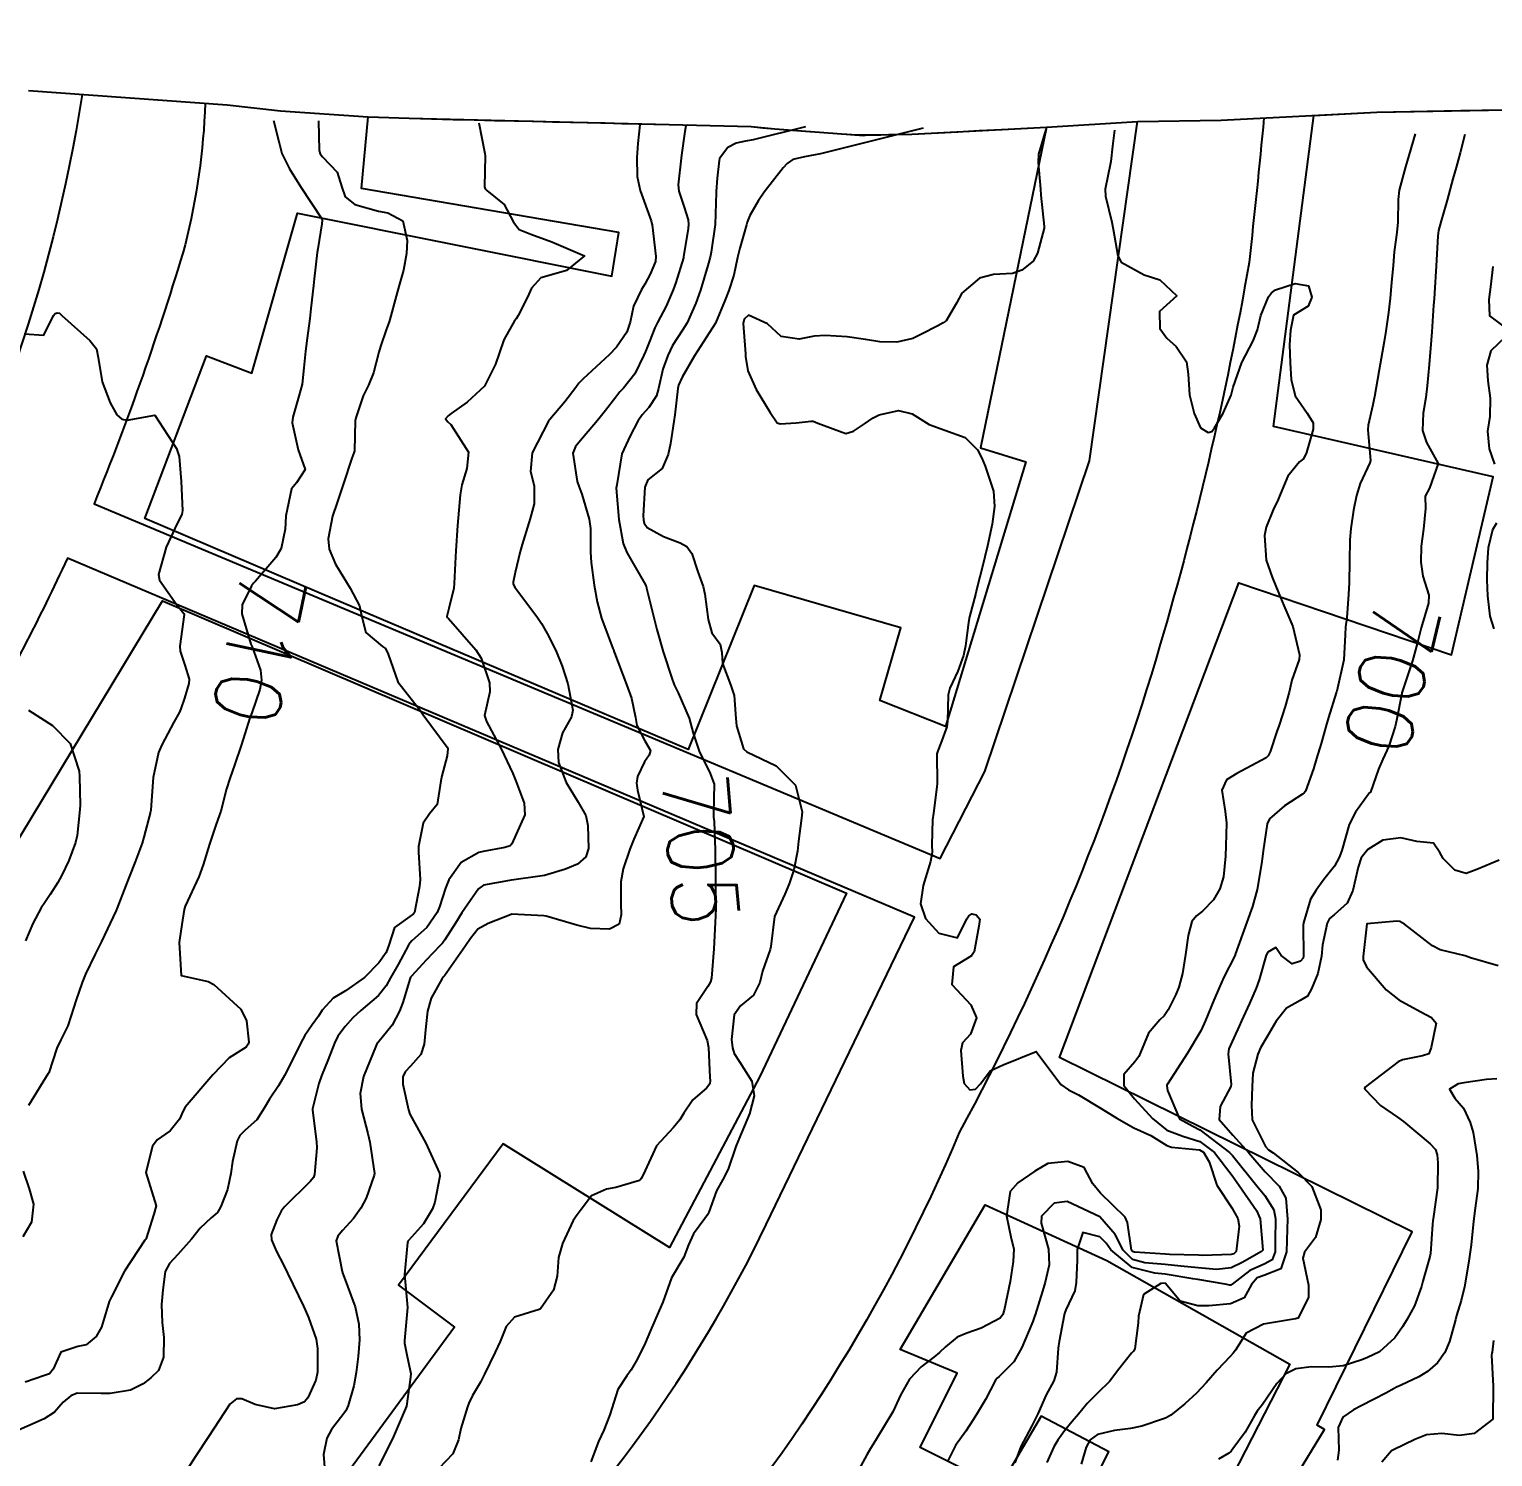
# Model space of a CAD drawing. Header units: metres. Extents: x 292545 to 299085, y 7450245 to 7463078.
# Drawn here: x 293152.5 to 293241.4, y 7462864.3 to 7462951 of the extents above; entities that cross this region are included whole.
import ezdxf
from ezdxf.enums import TextEntityAlignment as Align

# ---------------------------------------------------------------- set-up
doc = ezdxf.new("R2010")
doc.units = ezdxf.units.M
for name, color, linetype in [('Area', 45, 'Continuous'), ('Cotas', 45, 'Continuous'), ('Curvas de Nivel 1m', 11, 'Continuous'), ('Curvas de Nivel 5m', 15, 'Continuous'), ('Edificações', 30, 'Continuous'), ('Vias Primárias', 230, 'Continuous')]:
    doc.layers.add(name, color=color, linetype=linetype)
doc.styles.add('Style-STANDARD', font='STANDARD.shx')

msp = doc.modelspace()

# ---------------------------------------------------------------- linework, layer by layer
at = {"layer": 'Area'}
msp.add_polyline3d([(293152.461, 7462947.242, 710.687), (293164.535, 7462946.384, 710.48), (293167.769, 7462946.004, 714.66), (293173.099, 7462945.646, 708.519), (293175.592, 7462945.558, 711.088), (293196.361, 7462945.065, 707.53), (293197.792, 7462944.914, 707.68), (293203.212, 7462944.52, 704.214), (293203.31, 7462944.538, 708.352), (293206.121, 7462944.598, 708.856), (293214.305, 7462945.024, 702.965), (293219.828, 7462945.358, 701.826), (293224.913, 7462945.448, 701.826), (293234.38, 7462945.928, 705.846), (293244.557, 7462946.119, 706.257)], dxfattribs=at)
at = {"layer": 'Curvas de Nivel 1m', "flags": 128}
for points, elevation in [([(293170.083, 7462945.4), (293170.112, 7462943.606), (293170.166, 7462943.401), (293170.311, 7462943.229), (293171.213, 7462942.297), (293171.485, 7462941.382), (293171.694, 7462940.786), (293172.282, 7462940.318), (293173.711, 7462939.923), (293174.278, 7462939.809), (293175.193, 7462939.341), (293175.458, 7462938.135), (293175.412, 7462937.338), (293175.237, 7462936.336), (293174.953, 7462935.343), (293174.798, 7462934.763), (293174.403, 7462933.348), (293174.358, 7462933.191), (293174.193, 7462932.703), (293173.832, 7462931.7), (293173.741, 7462931.354), (293173.411, 7462930.106), (293173.106, 7462929.36), (293172.797, 7462928.71), (293172.338, 7462927.368), (293172.307, 7462927.182), (293172.257, 7462925.368), (293172.228, 7462925.242), (293172.098, 7462924.92), (293171.6, 7462923.377), (293171.217, 7462922.232), (293170.927, 7462921.387), (293170.669, 7462920.021), (293170.73, 7462919.39), (293171.112, 7462918.472), (293171.784, 7462917.382), (293172.007, 7462917.017), (293172.56, 7462915.94), (293172.693, 7462915.369), (293172.942, 7462914.334), (293173.964, 7462913.483), (293174.141, 7462913.348), (293174.298, 7462913.006), (293174.903, 7462911.34), (293175.92, 7462910.024), (293176.221, 7462909.63), (293176.423, 7462909.325), (293177.893, 7462907.361), (293177.915, 7462907.332), (293177.929, 7462907.309), (293177.937, 7462907.264), (293177.886, 7462906.846), (293177.569, 7462905.612), (293177.506, 7462905.314), (293177.276, 7462903.888), (293176.825, 7462903.32), (293176.424, 7462902.737), (293176.15, 7462901.327), (293176.157, 7462900.988), (293176.248, 7462899.325), (293176.212, 7462898.903), (293175.898, 7462897.329), (293175.854, 7462897.247), (293175.771, 7462897.189), (293174.69, 7462896.41), (293174.351, 7462895.344), (293174.191, 7462894.893), (293173.732, 7462894.266), (293172.872, 7462893.363), (293171.715, 7462892.553), (293170.971, 7462892.126), (293170.292, 7462891.394), (293170.066, 7462891.027), (293169.689, 7462890.499), (293169.234, 7462889.852), (293169.008, 7462889.41), (293168.403, 7462888.162), (293168.017, 7462887.425), (293167.646, 7462886.783), (293167.094, 7462885.979), (293166.774, 7462885.439), (293166.33, 7462884.736), (293165.613, 7462884.103), (293165.286, 7462883.775), (293165.141, 7462883.455), (293164.857, 7462882.191), (293164.753, 7462881.458), (293164.544, 7462880.489), (293164.15, 7462879.464), (293163.931, 7462879.093), (293163.553, 7462878.778), (293162.883, 7462878.14), (293162.357, 7462877.488), (293161.523, 7462876.538), (293161.021, 7462876.002), (293160.766, 7462875.507), (293160.613, 7462874.398), (293160.528, 7462873.51), (293160.57, 7462872.416), (293160.678, 7462871.508), (293160.654, 7462870.305), (293160.344, 7462869.511), (293159.895, 7462869.056), (293159.431, 7462868.695), (293158.656, 7462868.3), (293157.421, 7462868.096), (293156.866, 7462868.11), (293155.421, 7462868.124), (293155.021, 7462867.972), (293154.564, 7462867.578), (293154.025, 7462866.965), (293153.403, 7462866.568), (293151.49, 7462865.715)], 709), ([(293179.813, 7462945.29), (293180.182, 7462943.414), (293180.196, 7462943.281), (293180.169, 7462941.407), (293180.196, 7462941.281), (293180.292, 7462941.176), (293181.354, 7462940.334), (293181.92, 7462939.255), (293182.266, 7462938.803), (293182.98, 7462938.525), (293184.255, 7462938.053), (293186.243, 7462937.21), (293185.135, 7462936.32), (293184.231, 7462936.043), (293183.589, 7462935.877), (293183.021, 7462935.242), (293182.766, 7462934.693), (293182.198, 7462933.573), (293182.075, 7462933.381), (293181.992, 7462933.262), (293181.344, 7462932.11), (293181.059, 7462931.271), (293180.822, 7462930.618), (293180.153, 7462929.28), (293179.115, 7462928.313), (293178.128, 7462927.634), (293177.942, 7462927.486), (293177.797, 7462927.305), (293177.935, 7462927.117), (293178.12, 7462926.962), (293179.178, 7462925.289), (293179.096, 7462924.287), (293178.789, 7462923.293), (293178.682, 7462922.685), (293178.554, 7462921.295), (293178.524, 7462920.819), (293178.425, 7462919.296), (293178.402, 7462918.923), (293178.319, 7462917.297), (293178.291, 7462917.014), (293177.99, 7462915.789), (293177.874, 7462915.302), (293177.921, 7462915.24), (293177.982, 7462915.187), (293179.64, 7462913.283), (293179.955, 7462912.759), (293180.461, 7462911.275), (293180.478, 7462910.724), (293180.164, 7462909.277), (293180.274, 7462908.912), (293181.169, 7462907.267), (293181.871, 7462905.767), (293182.074, 7462905.257), (293182.56, 7462903.96), (293182.607, 7462903.249), (293181.825, 7462901.488), (293181.714, 7462901.371), (293181.398, 7462901.264), (293180.08, 7462901.017), (293179.818, 7462900.959), (293178.74, 7462900.365), (293177.989, 7462899.307), (293177.788, 7462898.803), (293177.417, 7462897.673), (293177.275, 7462897.315), (293176.663, 7462896.417), (293175.747, 7462895.591), (293175.613, 7462895.464), (293175.54, 7462895.332), (293174.912, 7462894.157), (293174.454, 7462893.343), (293174.194, 7462892.87), (293173.712, 7462892.274), (293172.647, 7462891.366), (293172.157, 7462890.913), (293171.688, 7462890.401), (293171.253, 7462889.811), (293171.038, 7462889.386), (293170.67, 7462888.383), (293170.254, 7462887.394), (293170.102, 7462886.942), (293169.712, 7462885.399), (293169.709, 7462885.322), (293169.96, 7462883.396), (293169.971, 7462883.024), (293169.832, 7462881.398), (293169.765, 7462881.215), (293169.579, 7462880.993), (293167.992, 7462879.424), (293167.809, 7462879.176), (293167.551, 7462878.644), (293167.205, 7462877.766), (293167.222, 7462877.433), (293167.526, 7462876.738), (293167.973, 7462875.879), (293168.198, 7462875.42), (293168.864, 7462874.038), (293169.158, 7462873.405), (293169.258, 7462873.18), (293169.476, 7462872.716), (293169.931, 7462871.395), (293170.008, 7462870.844), (293170.011, 7462869.394), (293169.917, 7462868.914), (293169.42, 7462867.848), (293169.214, 7462867.605), (293168.798, 7462867.409), (293167.41, 7462867.165), (293166.231, 7462867.442), (293165.418, 7462867.784), (293165.092, 7462867.781), (293164.689, 7462867.461), (293163.393, 7462865.48), (293162.599, 7462864.269), (293162.093, 7462863.493)], 708), ([(293189.603, 7462945.17), (293189.471, 7462944.023), (293189.411, 7462943.169), (293189.437, 7462942.033), (293189.622, 7462941.167), (293190.275, 7462939.34), (293190.331, 7462939.159), (293190.343, 7462939.088), (293190.574, 7462937.157), (293190.539, 7462936.858), (293190.232, 7462936.092), (293189.908, 7462935.481), (293189.705, 7462935.165), (293189.219, 7462934.159), (293189.001, 7462933.172), (293188.801, 7462932.56), (293188.178, 7462931.66), (293187.727, 7462931.187), (293186.158, 7462929.74), (293185.895, 7462929.473), (293185.703, 7462929.214), (293185.031, 7462928.329), (293184.124, 7462927.27), (293184.103, 7462927.251), (293184.093, 7462927.23), (293184.046, 7462927.155), (293183.046, 7462925.246), (293182.961, 7462924.116), (293183.176, 7462923.244), (293183.177, 7462922.133), (293182.934, 7462921.247), (293182.449, 7462919.666), (293182.335, 7462919.255), (293182.02, 7462917.968), (293181.896, 7462917.379), (293181.907, 7462917.261), (293182.01, 7462917.089), (293183.373, 7462915.239), (293183.618, 7462914.874), (293183.973, 7462914.267), (293184.502, 7462913.225), (293184.887, 7462912.282), (293185.22, 7462911.217), (293185.525, 7462909.606), (293185.452, 7462909.215), (293184.894, 7462908.229), (293184.623, 7462907.223), (293184.664, 7462906.439), (293185.12, 7462905.217), (293185.851, 7462904.013), (293186.307, 7462903.205), (293186.431, 7462902.607), (293186.471, 7462901.203), (293186.313, 7462900.708), (293185.809, 7462900.266), (293185.079, 7462899.946), (293183.798, 7462899.578), (293183.517, 7462899.523), (293181.793, 7462899.282), (293181.776, 7462899.277), (293181.675, 7462899.261), (293180.095, 7462898.972), (293179.788, 7462898.752), (293178.774, 7462897.295), (293178.388, 7462896.676), (293177.748, 7462895.658), (293177.598, 7462895.459), (293177.467, 7462895.313), (293176.623, 7462894.432), (293175.724, 7462893.458), (293175.669, 7462893.385), (293175.648, 7462893.331), (293175.191, 7462891.852), (293174.988, 7462891.337), (293174.549, 7462890.483), (293173.674, 7462889.411), (293173.643, 7462889.38), (293173.62, 7462889.351), (293173.571, 7462889.25), (293172.805, 7462887.363), (293172.601, 7462886.324), (293172.681, 7462885.37), (293173.073, 7462883.903), (293173.201, 7462883.364), (293173.469, 7462881.477), (293173.461, 7462881.361), (293172.961, 7462879.974), (293172.652, 7462879.369), (293172.193, 7462878.734), (293171.542, 7462878.003), (293171.249, 7462877.671), (293171.151, 7462877.384), (293171.514, 7462875.513), (293171.549, 7462875.38), (293171.566, 7462875.326), (293172.294, 7462873.372), (293172.529, 7462872.313), (293172.573, 7462871.369), (293172.476, 7462870.347), (293172.359, 7462869.371), (293172.23, 7462868.573), (293171.883, 7462867.375), (293171.727, 7462867.06), (293171.405, 7462866.627), (293170.874, 7462865.91), (293170.59, 7462865.388), (293170.379, 7462864.391), (293170.456, 7462863.394)], 707), ([(293192.483, 7462945.14), (293192.425, 7462945.122), (293192.386, 7462945.096), (293192.337, 7462944.759), (293192.135, 7462943.323), (293192.111, 7462943.142), (293191.928, 7462941.513), (293191.96, 7462941.143), (293192.283, 7462940.169), (293192.541, 7462939.401), (293192.561, 7462939.136), (293192.529, 7462938.876), (293192.256, 7462937.14), (293192.242, 7462937.079), (293191.784, 7462935.588), (293191.629, 7462935.146), (293191.206, 7462934.152), (293190.669, 7462933.155), (293190.507, 7462932.839), (293190.181, 7462932.002), (293189.943, 7462931.395), (293189.845, 7462931.163), (293189.296, 7462930.034), (293188.605, 7462929.175), (293188.387, 7462928.94), (293188.145, 7462928.623), (293187.519, 7462927.803), (293187.019, 7462927.197), (293186.112, 7462926.124), (293185.692, 7462925.629), (293185.522, 7462925.216), (293185.799, 7462923.5), (293185.896, 7462923.212), (293186.076, 7462922.723), (293186.525, 7462921.205), (293186.603, 7462920.649), (293186.602, 7462919.204), (293186.642, 7462918.586), (293186.826, 7462917.202), (293187.002, 7462916.191), (293187.268, 7462915.197), (293187.965, 7462913.355), (293188.008, 7462913.234), (293188.025, 7462913.189), (293188.057, 7462913.093), (293188.779, 7462911.177), (293189.087, 7462910.335), (293189.331, 7462909.169), (293189.413, 7462908.672), (293189.899, 7462907.756), (293190.254, 7462907.156), (293190.16, 7462906.886), (293189.883, 7462906.476), (293189.445, 7462905.591), (293189.386, 7462905.167), (293189.453, 7462904.76), (293189.843, 7462903.16), (293189.225, 7462901.765), (293188.997, 7462901.172), (293188.589, 7462899.966), (293188.438, 7462899.18), (293188.441, 7462897.842), (293188.465, 7462897.18), (293188.341, 7462896.604), (293187.76, 7462896.309), (293186.609, 7462896.353), (293185.763, 7462896.556), (293183.91, 7462897.099), (293183.771, 7462897.126), (293181.817, 7462897.215), (293181.772, 7462897.206), (293180.375, 7462896.662), (293179.758, 7462896.311), (293179.3, 7462895.737), (293179.009, 7462895.291), (293177.725, 7462893.471), (293177.651, 7462893.383), (293177.595, 7462893.311), (293176.912, 7462892.117), (293176.689, 7462891.32), (293176.604, 7462890.406), (293176.486, 7462889.322), (293176.293, 7462888.698), (293175.659, 7462887.987), (293175.343, 7462887.646), (293175.207, 7462887.334), (293175.206, 7462886.894), (293175.534, 7462885.331), (293175.629, 7462885.065), (293176.597, 7462883.32), (293177.418, 7462881.478), (293177.438, 7462881.311), (293177.147, 7462879.727), (293177.005, 7462879.316), (293176.461, 7462878.409), (293175.534, 7462877.392), (293175.508, 7462877.356), (293175.497, 7462877.331), (293175.485, 7462877.283), (293175.306, 7462875.333), (293175.483, 7462873.33), (293175.29, 7462871.333), (293175.29, 7462871.162), (293175.453, 7462870.361), (293175.677, 7462869.328), (293175.67, 7462869.097), (293175.413, 7462867.33), (293174.573, 7462865.342), (293173.731, 7462863.709)], 706), ([(293206.813, 7462944.97), (293200.564, 7462943.392), (293199.594, 7462943.229), (293198.897, 7462943.054), (293198.549, 7462942.819), (293198.308, 7462942.557), (293197.15, 7462941.077), (293196.797, 7462940.573), (293196.271, 7462939.65), (293196.114, 7462939.242), (293196.071, 7462939.092), (293195.676, 7462937.672), (293195.54, 7462937.097), (293195.304, 7462936.028), (293195.012, 7462935.102), (293194.78, 7462934.539), (293194.193, 7462933.11), (293192.91, 7462931.129), (293192.16, 7462929.844), (293191.944, 7462929.354), (293191.9, 7462929.143), (293191.718, 7462927.555), (293191.654, 7462927.145), (293191.453, 7462925.803), (293191.327, 7462925.148), (293190.955, 7462924.291), (293190.087, 7462923.607), (293189.905, 7462923.163), (293189.802, 7462921.419), (293189.816, 7462921.164), (293189.863, 7462920.974), (293190.048, 7462920.714), (293191.029, 7462920.164), (293192.039, 7462919.765), (293192.448, 7462919.545), (293192.753, 7462919.129), (293193.124, 7462918.016), (293193.439, 7462917.118), (293193.546, 7462916.665), (293193.748, 7462915.122), (293193.975, 7462914.316), (293194.484, 7462913.628), (293194.573, 7462913.111), (293194.625, 7462912.438), (293195.129, 7462911.102), (293195.324, 7462910.496), (293195.423, 7462909.097), (293195.463, 7462908.652), (293195.895, 7462907.271), (293196.088, 7462907.088), (293197.88, 7462906.231), (293199.053, 7462905.058), (293199.462, 7462903.439), (293199.417, 7462903.054), (293199.228, 7462901.65), (293199.174, 7462901.056), (293198.946, 7462899.914), (293198.659, 7462899.061), (293198.407, 7462898.444), (293197.773, 7462897.07), (293197.563, 7462895.255), (293197.513, 7462895.072), (293197.043, 7462893.764), (293196.88, 7462893.078), (293196.507, 7462892.29), (293195.708, 7462891.645), (293195.321, 7462891.096), (293195.163, 7462889.615), (293195.223, 7462889.097), (293195.322, 7462888.748), (293195.664, 7462888.227), (293196.393, 7462887.083), (293196.542, 7462886.178), (293196.258, 7462885.084), (293195.608, 7462883.561), (293195.423, 7462883.102), (293194.967, 7462881.728), (293194.642, 7462881.109), (293194.262, 7462880.423), (293193.793, 7462879.118), (293193.716, 7462878.954), (293193.549, 7462878.725), (293192.866, 7462877.801), (293192.552, 7462877.13), (293192.27, 7462876.388), (293191.513, 7462875.14), (293190.994, 7462873.643), (293190.771, 7462873.151), (293190.24, 7462871.928), (293189.922, 7462871.163), (293189.453, 7462870.215), (293189.072, 7462869.548), (293188.801, 7462869.176), (293188.268, 7462868.344), (293187.888, 7462867.185), (293187.78, 7462866.816), (293187.4, 7462865.886), (293187.083, 7462865.195), (293186.612, 7462863.964)], 704), ([(293214.253, 7462944.88), (293213.826, 7462943.376), (293213.804, 7462942.885), (293213.932, 7462941.248), (293213.955, 7462940.883), (293214.155, 7462938.99), (293214.153, 7462938.881), (293213.766, 7462937.367), (293213.503, 7462936.887), (293212.805, 7462936.326), (293212.235, 7462936.138), (293211.078, 7462936.068), (293210.232, 7462935.846), (293209.164, 7462934.936), (293208.827, 7462934.327), (293208.198, 7462933.264), (293208.019, 7462933.128), (293207.693, 7462932.955), (293206.71, 7462932.442), (293206.185, 7462932.183), (293205.206, 7462931.957), (293204.183, 7462931.99), (293203.3, 7462932.119), (293202.186, 7462932.285), (293200.855, 7462932.365), (293200.186, 7462932.335), (293199.277, 7462932.147), (293198.185, 7462932.307), (293197.344, 7462933.078), (293196.201, 7462933.6), (293195.935, 7462933.354), (293195.881, 7462933.093), (293196.008, 7462931.259), (293196.018, 7462931.092), (293196.164, 7462930.226), (293196.67, 7462929.085), (293197.524, 7462927.685), (293197.932, 7462927.072), (293198.122, 7462927.002), (293199.096, 7462927.055), (293199.997, 7462927.17), (293200.125, 7462927.163), (293200.414, 7462927.037), (293202.117, 7462926.424), (293202.575, 7462926.558), (293203.246, 7462927.009), (293203.771, 7462927.361), (293204.131, 7462927.539), (293205.307, 7462927.811), (293206.133, 7462927.619), (293207.175, 7462926.959), (293208.12, 7462926.61), (293209.364, 7462926.18), (293210.108, 7462925.427), (293210.365, 7462924.917), (293210.587, 7462924.423), (293211.074, 7462922.91), (293211.138, 7462921.988), (293210.999, 7462920.916), (293210.713, 7462919.594), (293210.549, 7462918.922), (293210.446, 7462918.504), (293210.06, 7462916.929), (293210.001, 7462916.707), (293209.631, 7462915.289), (293209.569, 7462914.934), (293209.39, 7462913.514), (293209.264, 7462912.937), (293208.91, 7462911.979), (293208.434, 7462910.945), (293208.337, 7462910.538), (293208.298, 7462908.946), (293208.249, 7462908.605), (293207.893, 7462907.602), (293207.694, 7462907.144), (293207.65, 7462906.952), (293207.651, 7462905.166), (293207.645, 7462904.952), (293207.437, 7462903.364), (293207.385, 7462902.955), (293207.344, 7462901.431), (293207.359, 7462900.955), (293207.264, 7462900.415), (293206.811, 7462898.965), (293206.654, 7462897.84), (293206.943, 7462896.962), (293207.76, 7462896.06), (293208.904, 7462895.791), (293209.471, 7462896.933), (293209.584, 7462897.123), (293209.776, 7462897.236), (293210.034, 7462897.184), (293210.244, 7462896.923), (293210.191, 7462896.499), (293209.913, 7462894.927), (293209.74, 7462894.684), (293208.662, 7462894.012), (293208.542, 7462892.942), (293209.705, 7462891.706), (293210.043, 7462890.925), (293209.683, 7462889.926), (293209.204, 7462889.409), (293209.097, 7462888.936), (293209.211, 7462887.381), (293209.304, 7462886.933), (293209.647, 7462886.556), (293209.983, 7462886.591), (293210.29, 7462886.924), (293210.883, 7462887.695), (293211.665, 7462888.075), (293213.673, 7462888.88), (293215.178, 7462886.865), (293215.648, 7462886.555), (293216.241, 7462886.254), (293217.632, 7462885.424), (293218.579, 7462884.82), (293219.617, 7462884.247), (293220.641, 7462883.771), (293221.607, 7462883.165), (293221.889, 7462883.069), (293223.604, 7462882.898), (293223.839, 7462882.758), (293224.177, 7462882.171), (293224.66, 7462880.749), (293225.559, 7462879.379), (293225.925, 7462878.736), (293226.011, 7462878.273), (293225.822, 7462876.737), (293225.676, 7462876.593), (293225.53, 7462876.54), (293223.791, 7462876.496), (293223.529, 7462876.504), (293221.767, 7462876.548), (293221.529, 7462876.559), (293219.642, 7462876.698), (293219.532, 7462876.725), (293219.468, 7462876.811), (293219.225, 7462878.49), (293219.079, 7462878.817), (293217.574, 7462880.277), (293217.116, 7462880.845), (293216.589, 7462881.841), (293215.596, 7462882.193), (293214.385, 7462882.082), (293213.59, 7462881.613), (293212.553, 7462880.895), (293212.097, 7462880.38), (293211.875, 7462878.905), (293212.163, 7462877.525), (293212.323, 7462876.898), (293212.287, 7462876.132), (293212.09, 7462874.901), (293211.737, 7462873.157), (293211.646, 7462872.908), (293211.481, 7462872.687), (293210.33, 7462872.066), (293209.471, 7462871.76), (293208.875, 7462871.53), (293208.165, 7462870.943), (293207.807, 7462870.598), (293207.453, 7462870.313), (293206.688, 7462869.717), (293205.988, 7462868.972), (293205.423, 7462867.998), (293205.112, 7462867.287), (293204.963, 7462866.984), (293204.378, 7462866.016), (293203.751, 7462864.996), (293203.617, 7462864.77), (293203.384, 7462864.376), (293202.896, 7462863.481)], 703), ([(293218.443, 7462944.83), (293218.323, 7462943.86), (293218.21, 7462942.935), (293218.191, 7462942.831), (293217.873, 7462941.258), (293217.891, 7462940.834), (293218.269, 7462939.255), (293218.353, 7462938.829), (293218.63, 7462937.208), (293218.832, 7462936.824), (293220.235, 7462936.049), (293221.185, 7462935.748), (293222.223, 7462934.78), (293221.178, 7462933.826), (293221.179, 7462932.795), (293221.604, 7462932.206), (293222.182, 7462931.706), (293222.805, 7462930.774), (293222.91, 7462930.024), (293222.995, 7462928.771), (293223.271, 7462927.629), (293223.668, 7462926.765), (293224.12, 7462926.474), (293224.344, 7462926.534), (293224.505, 7462926.756), (293225.027, 7462927.641), (293225.519, 7462928.739), (293225.65, 7462929.238), (293226.173, 7462930.73), (293226.866, 7462932.044), (293227.116, 7462932.721), (293227.334, 7462933.586), (293227.796, 7462934.714), (293227.972, 7462934.957), (293228.219, 7462935.146), (293229.407, 7462935.516), (293230.223, 7462935.375), (293230.415, 7462934.687), (293230.208, 7462934.157), (293229.304, 7462933.597), (293229.136, 7462932.701), (293229.076, 7462931.81), (293229.107, 7462930.701), (293229.165, 7462929.692), (293229.406, 7462928.697), (293230.133, 7462927.649), (293230.501, 7462927.059), (293230.512, 7462926.684), (293230.109, 7462925.253), (293229.914, 7462924.883), (293229.676, 7462924.694), (293228.973, 7462923.817), (293228.493, 7462922.706), (293228.369, 7462922.408), (293228.064, 7462921.779), (293227.643, 7462920.716), (293227.551, 7462920.221), (293227.639, 7462918.716), (293228.017, 7462917.681), (293228.416, 7462916.706), (293228.732, 7462915.966), (293229.266, 7462914.697), (293229.676, 7462912.974), (293229.655, 7462912.693), (293229.212, 7462911.425), (293229.038, 7462910.699), (293228.801, 7462909.825), (293228.43, 7462908.705), (293228.298, 7462908.315), (293227.888, 7462907.078), (293227.767, 7462906.829), (293227.648, 7462906.714), (293225.873, 7462905.765), (293225.24, 7462905.376), (293224.951, 7462904.749), (293225.149, 7462903.448), (293225.244, 7462902.746), (293225.204, 7462901.365), (293225.175, 7462900.746), (293225.051, 7462899.497), (293224.842, 7462898.75), (293224.454, 7462898.082), (293223.773, 7462897.403), (293223.418, 7462897.115), (293223.134, 7462896.769), (293222.904, 7462895.923), (293222.747, 7462894.775), (293222.565, 7462893.611), (293222.338, 7462892.781), (293222.158, 7462892.341), (293221.702, 7462891.418), (293221.449, 7462891.04), (293221.188, 7462890.795), (293220.492, 7462889.994), (293220.011, 7462888.807), (293219.911, 7462888.567), (293219.667, 7462888.249), (293219.001, 7462887.475), (293219.006, 7462886.816), (293219.641, 7462886.012), (293220.75, 7462884.799), (293221.616, 7462884.103), (293222.577, 7462883.74), (293223.609, 7462883.418), (293224.516, 7462882.751), (293225.582, 7462881.339), (293226.001, 7462880.736), (293227.066, 7462879.217), (293227.281, 7462878.723), (293227.444, 7462876.811), (293227.36, 7462876.722), (293226.189, 7462876.068), (293225.518, 7462875.744), (293224.633, 7462875.632), (293223.518, 7462875.737), (293222.455, 7462875.84), (293221.52, 7462875.946), (293220.273, 7462876.051), (293219.524, 7462876.24), (293218.953, 7462876.819), (293218.477, 7462877.761), (293217.553, 7462878.84), (293215.566, 7462879.758), (293214.762, 7462879.671), (293213.99, 7462878.876), (293213.971, 7462878.453), (293214.43, 7462876.871), (293214.459, 7462875.93), (293214.215, 7462874.873), (293214.052, 7462874.32), (293213.615, 7462872.879), (293213.582, 7462872.779), (293213.479, 7462872.484), (293212.806, 7462870.89), (293212.312, 7462870.035), (293211.436, 7462869.136), (293211.309, 7462869.037), (293211.199, 7462868.912), (293210.6, 7462867.739), (293210.102, 7462866.923), (293209.838, 7462866.497), (293209.402, 7462865.824), (293208.768, 7462864.939), (293208.314, 7462864.011)], 702), ([(293236.693, 7462944.61), (293236.32, 7462943.295), (293236.114, 7462942.622), (293235.723, 7462941.201), (293235.668, 7462940.626), (293235.641, 7462939.258), (293235.582, 7462938.627), (293235.424, 7462937.455), (293235.357, 7462936.629), (293235.272, 7462935.585), (293235.176, 7462934.63), (293235.077, 7462933.758), (293234.923, 7462932.633), (293234.821, 7462931.999), (293234.582, 7462930.636), (293234.52, 7462930.284), (293234.237, 7462928.639), (293234.22, 7462928.561), (293234.138, 7462928.152), (293233.84, 7462926.929), (293233.819, 7462926.643), (293233.978, 7462924.768), (293233.955, 7462924.641), (293233.358, 7462923.374), (293233.138, 7462922.649), (293232.953, 7462921.762), (293232.784, 7462920.653), (293232.737, 7462919.958), (293232.709, 7462918.66), (293232.685, 7462917.335), (293232.651, 7462916.66), (293232.551, 7462915.224), (293232.478, 7462914.663), (293232.443, 7462914.195), (293232.362, 7462912.664), (293231.934, 7462910.758), (293231.911, 7462910.692), (293231.906, 7462910.67), (293231.436, 7462909.157), (293231.297, 7462908.676), (293230.981, 7462907.594), (293230.714, 7462906.682), (293230.52, 7462906.04), (293230.029, 7462904.688), (293229.964, 7462904.586), (293229.861, 7462904.504), (293228.755, 7462903.8), (293227.846, 7462903.016), (293227.711, 7462902.712), (293227.458, 7462901.076), (293227.418, 7462900.716), (293227.361, 7462900.27), (293227.111, 7462898.72), (293226.826, 7462897.675), (293226.484, 7462896.729), (293225.775, 7462894.772), (293225.761, 7462894.74), (293225.742, 7462894.694), (293225.078, 7462893.398), (293224.798, 7462892.749), (293224.476, 7462891.988), (293223.955, 7462890.757), (293223.88, 7462890.569), (293223.687, 7462890.137), (293222.872, 7462888.772), (293221.654, 7462886.888), (293221.616, 7462886.828), (293221.61, 7462886.79), (293221.649, 7462886.503), (293222.381, 7462884.779), (293223.193, 7462884.341), (293223.617, 7462884.128), (293225.416, 7462882.742), (293225.6, 7462882.554), (293227.079, 7462880.725), (293227.567, 7462880.125), (293228.115, 7462879.268), (293228.216, 7462878.71), (293228.2, 7462877.371), (293228.19, 7462876.71), (293228.018, 7462876.22), (293227.522, 7462875.966), (293226.665, 7462875.579), (293225.581, 7462874.739), (293225.54, 7462874.702), (293225.502, 7462874.684), (293225.447, 7462874.685), (293225.157, 7462874.743), (293223.507, 7462875.021), (293223.202, 7462875.07), (293221.512, 7462875.363), (293220.892, 7462875.416), (293219.517, 7462875.756), (293218.21, 7462876.83), (293217.929, 7462877.226), (293217.541, 7462877.618), (293216.513, 7462877.881), (293216.174, 7462876.854), (293216.173, 7462876.204), (293216.098, 7462874.854), (293216.022, 7462874.331), (293215.486, 7462873.192), (293215.39, 7462872.955), (293215.368, 7462872.861), (293215.064, 7462871.267), (293215.015, 7462870.864), (293214.915, 7462869.391), (293214.749, 7462868.867), (293214.275, 7462868.021), (293213.784, 7462866.876), (293213.665, 7462866.623), (293213.406, 7462866.138), (293212.739, 7462864.89), (293212.37, 7462863.903)], 701), ([(293241.425, 7462936.552), (293241.29, 7462935.491), (293241.174, 7462934.556), (293241.215, 7462933.567), (293242.196, 7462932.823)], 699), ([(293152.186, 7462932.464), (293153.396, 7462932.387), (293153.967, 7462933.592), (293154.082, 7462933.713), (293154.204, 7462933.737), (293154.332, 7462933.716), (293154.476, 7462933.586), (293156.18, 7462932.064), (293156.585, 7462931.556), (293156.697, 7462931.026), (293156.935, 7462929.552), (293157.417, 7462928.271), (293157.823, 7462927.543), (293158.129, 7462927.278), (293158.447, 7462927.218), (293160.133, 7462927.52), (293161.453, 7462925.5), (293161.615, 7462925.014), (293161.726, 7462923.495), (293161.804, 7462921.747), (293161.761, 7462921.494), (293161.496, 7462920.946), (293160.825, 7462919.508), (293160.346, 7462917.844), (293160.416, 7462917.514), (293161.472, 7462916.016), (293161.897, 7462915.491), (293161.92, 7462915.429), (293161.655, 7462913.495), (293161.668, 7462913.202), (293161.951, 7462912.337), (293162.217, 7462911.487), (293162.206, 7462911.221), (293161.926, 7462910.342), (293161.709, 7462909.7), (293161.62, 7462909.494), (293161.279, 7462908.872), (293160.554, 7462907.51), (293160.362, 7462907.037), (293160.032, 7462905.517), (293159.886, 7462903.562), (293159.881, 7462903.52), (293159.875, 7462903.487), (293159.841, 7462903.362), (293159.463, 7462901.887), (293159.353, 7462901.525), (293158.937, 7462900.398), (293158.592, 7462899.532), (293158.367, 7462898.954), (293157.814, 7462897.54), (293157.802, 7462897.51), (293157.772, 7462897.438), (293156.896, 7462895.553), (293156.515, 7462894.784), (293155.928, 7462893.567), (293155.718, 7462893.063), (293155.326, 7462891.955), (293155.211, 7462891.575), (293154.841, 7462890.429), (293154.422, 7462889.583), (293154.178, 7462889.082), (293153.684, 7462887.59), (293153.676, 7462887.566), (293153.652, 7462887.533), (293152.447, 7462885.608)], 711), ([(293242.19, 7462932.284), (293241.294, 7462931.446), (293241.061, 7462930.561), (293241.112, 7462929.607), (293241.265, 7462928.559), (293241.236, 7462927.455), (293241.091, 7462926.56), (293241.187, 7462925.484), (293241.528, 7462924.556)], 699), ([(293241.633, 7462920.978), (293241.391, 7462920.557), (293241.135, 7462919.461), (293241.068, 7462918.56), (293241.053, 7462917.519), (293241.097, 7462916.559), (293241.229, 7462915.32), (293241.48, 7462914.555)], 699), ([(293152.46, 7462909.605), (293153.904, 7462908.674), (293154.994, 7462907.579), (293155.54, 7462905.91), (293155.559, 7462905.573), (293155.589, 7462903.831), (293155.574, 7462903.573), (293155.41, 7462901.991), (293155.318, 7462901.575), (293154.904, 7462900.481), (293154.472, 7462899.583), (293154.235, 7462899.139), (293153.781, 7462898.416), (293153.444, 7462897.925), (293153.233, 7462897.595), (293152.713, 7462896.651), (293152.273, 7462895.605)], 712), ([(293241.813, 7462900.508), (293240.438, 7462899.932), (293239.804, 7462899.687), (293239.115, 7462899.889), (293238.404, 7462900.591), (293238.196, 7462900.973), (293237.822, 7462901.532), (293236.807, 7462901.627), (293235.825, 7462901.846), (293234.74, 7462901.715), (293233.818, 7462901.143), (293233.428, 7462900.646), (293233.229, 7462900.07), (293232.915, 7462898.653), (293232.561, 7462897.878), (293231.771, 7462897.184), (293231.49, 7462896.95), (293231.359, 7462896.674), (293231.076, 7462895.351), (293231.001, 7462894.677), (293230.791, 7462893.621), (293230.412, 7462892.683), (293230.164, 7462892.238), (293229.712, 7462891.978), (293228.889, 7462891.519), (293228.265, 7462890.711), (293227.683, 7462889.758), (293227.3, 7462889.101), (293227.133, 7462888.725), (293226.837, 7462887.552), (293226.798, 7462886.729), (293226.748, 7462885.617), (293226.8, 7462884.728), (293227.607, 7462883.116), (293227.795, 7462882.908), (293228.064, 7462882.713), (293229.586, 7462881.534), (293230.433, 7462880.681), (293230.977, 7462879.258), (293230.974, 7462878.676), (293230.648, 7462877.572), (293229.979, 7462876.686), (293229.881, 7462876.333), (293230.225, 7462874.683), (293230.221, 7462873.957), (293229.594, 7462872.689), (293229.516, 7462872.656), (293229.483, 7462872.652), (293229.438, 7462872.646), (293227.479, 7462872.323), (293226.428, 7462871.776), (293225.778, 7462870.737), (293225.65, 7462870.548), (293225.457, 7462870.35), (293224.667, 7462869.529), (293224.009, 7462868.761), (293223.426, 7462868.121), (293222.716, 7462867.481), (293221.851, 7462866.786), (293221.573, 7462866.626), (293221.411, 7462866.564), (293220.086, 7462866.124), (293219.405, 7462865.977), (293218.443, 7462865.864), (293217.401, 7462865.61), (293216.949, 7462865.293), (293216.719, 7462864.847), (293216.41, 7462863.817)], 699), ([(293241.738, 7462894.075), (293240.068, 7462894.567), (293239.744, 7462894.693), (293238.214, 7462895.059), (293237.75, 7462895.29), (293236.051, 7462896.617), (293235.765, 7462896.765), (293235.592, 7462896.795), (293233.763, 7462896.64), (293233.542, 7462894.643), (293233.541, 7462894.443), (293233.737, 7462894.027), (293234.936, 7462892.628), (293235.714, 7462892.014), (293236.995, 7462891.315), (293237.698, 7462890.948), (293237.969, 7462890.596), (293237.678, 7462889.128), (293237.532, 7462888.744), (293237.15, 7462888.605), (293235.925, 7462888.362), (293235.667, 7462888.25), (293233.946, 7462886.935), (293233.654, 7462886.72), (293233.623, 7462886.65), (293233.652, 7462886.583), (293234.596, 7462885.599), (293235.626, 7462884.881), (293235.998, 7462884.616), (293237.61, 7462883.279), (293237.931, 7462882.92), (293238.044, 7462882.593), (293238.078, 7462882.11), (293238.057, 7462880.593), (293237.825, 7462878.865), (293237.779, 7462878.598), (293237.757, 7462878.392), (293237.624, 7462876.599), (293237.614, 7462876.517), (293237.527, 7462876.197), (293237.177, 7462874.935), (293237.087, 7462874.604), (293236.667, 7462873.432), (293236.218, 7462872.613), (293235.931, 7462872.16), (293235.471, 7462871.476), (293234.529, 7462870.634), (293233.809, 7462870.293), (293233.455, 7462870.153), (293232.32, 7462869.791), (293231.448, 7462869.701), (293230.411, 7462869.718), (293229.447, 7462869.596), (293228.839, 7462869.302), (293228.299, 7462868.707), (293227.42, 7462867.443), (293227.11, 7462867.029), (293226.924, 7462866.725), (293226.372, 7462865.756), (293225.626, 7462864.738), (293225.518, 7462864.602), (293225.38, 7462864.49), (293224.752, 7462864.125)], 698), ([(293241.653, 7462887.227), (293241.042, 7462887.167), (293239.649, 7462886.98), (293239.314, 7462886.909), (293238.785, 7462886.583), (293239.103, 7462886.044), (293239.632, 7462885.432), (293240.05, 7462884.566), (293240.22, 7462883.961), (293240.454, 7462882.561), (293240.531, 7462881.618), (293240.5, 7462880.561), (293240.353, 7462879.361), (293240.251, 7462878.57), (293240.099, 7462877.132), (293240.025, 7462876.573), (293239.959, 7462876.141), (293239.693, 7462874.577), (293239.495, 7462873.749), (293239.221, 7462872.847), (293239.149, 7462872.583), (293238.787, 7462871.262), (293238.507, 7462870.589), (293238.063, 7462869.977), (293237.441, 7462869.444), (293236.923, 7462869.123), (293235.855, 7462868.616), (293235.57, 7462868.48), (293235.431, 7462868.4), (293234.917, 7462868.117), (293233.42, 7462867.354), (293232.958, 7462867.114), (293232.315, 7462866.661), (293232.033, 7462866.034), (293232.059, 7462864.663), (293231.977, 7462864.064)], 697), ([(293152.125, 7462881.612), (293152.503, 7462880.537), (293152.751, 7462879.602), (293152.647, 7462878.503), (293152.116, 7462877.611)], 711), ([(293241.464, 7462871.314), (293241.384, 7462870.621), (293241.366, 7462870.551), (293241.344, 7462870.443), (293241.433, 7462868.55), (293241.413, 7462866.55), (293240.285, 7462865.682), (293239.398, 7462865.562), (293238.324, 7462865.666), (293237.398, 7462865.595), (293236.685, 7462865.316), (293235.384, 7462864.693), (293235.337, 7462864.668), (293235.269, 7462864.622), (293234.674, 7462863.929)], 696)]:
    msp.add_lwpolyline(points, dxfattribs=dict(at, elevation=elevation))
at = {"layer": 'Curvas de Nivel 5m', "flags": 128}
for points, elevation in [([(293167.343, 7462945.43), (293167.675, 7462944.075), (293167.853, 7462943.425), (293168.304, 7462942.499), (293168.976, 7462941.413), (293170.273, 7462939.448), (293170.29, 7462939.417), (293170.297, 7462939.4), (293170.301, 7462939.371), (293170.269, 7462939.16), (293170.024, 7462937.624), (293169.995, 7462937.402), (293169.82, 7462935.811), (293169.775, 7462935.404), (293169.613, 7462934.002), (293169.546, 7462933.407), (293169.39, 7462932.203), (293169.276, 7462931.409), (293169.176, 7462930.397), (293169.076, 7462929.411), (293168.881, 7462928.673), (293168.505, 7462927.416), (293168.47, 7462927.066), (293168.837, 7462925.413), (293169.271, 7462924.228), (293168.733, 7462923.414), (293168.433, 7462923.061), (293168.086, 7462921.42), (293168.085, 7462921.387), (293168.045, 7462920.607), (293167.801, 7462919.423), (293167.488, 7462918.889), (293166.256, 7462917.446), (293166.133, 7462917.326), (293166.009, 7462917.167), (293165.442, 7462916.004), (293165.421, 7462915.456), (293165.965, 7462913.622), (293166.014, 7462913.5), (293166.038, 7462913.449), (293166.555, 7462912.047), (293166.609, 7462911.44), (293166.505, 7462910.87), (293166.017, 7462909.448), (293165.91, 7462909.148), (293165.497, 7462907.854), (293165.37, 7462907.455), (293164.999, 7462906.336), (293164.69, 7462905.462), (293164.492, 7462904.828), (293164.131, 7462903.467), (293164.063, 7462903.246), (293163.835, 7462902.629), (293163.457, 7462901.475), (293163.074, 7462900.21), (293162.794, 7462899.485), (293161.976, 7462897.698), (293161.913, 7462897.498), (293161.764, 7462896.59), (293161.624, 7462895.631), (293161.614, 7462895.501), (293161.723, 7462893.5), (293163.366, 7462893.122), (293163.718, 7462892.939), (293165.348, 7462891.454), (293165.692, 7462890.732), (293165.849, 7462889.448), (293165.804, 7462889.316), (293165.67, 7462889.144), (293164.639, 7462888.484), (293163.653, 7462887.47), (293161.977, 7462885.495), (293161.854, 7462885.272), (293161.622, 7462884.762), (293161.066, 7462884.05), (293160.281, 7462883.513), (293159.99, 7462883.125), (293159.583, 7462881.52), (293160.213, 7462879.513), (293160.076, 7462878.994), (293159.601, 7462877.519), (293159.578, 7462877.474), (293159.532, 7462877.422), (293158.289, 7462875.538), (293157.497, 7462873.986), (293157.357, 7462873.689), (293157.308, 7462873.552), (293156.89, 7462872.138), (293156.562, 7462871.559), (293155.967, 7462871.056), (293155.457, 7462870.952), (293154.421, 7462870.613), (293153.945, 7462869.585), (293153.722, 7462869.304), (293153.437, 7462869.204), (293152.248, 7462868.79)], 710), ([(293199.653, 7462945.05), (293196.49, 7462944.258), (293196.023, 7462944.17), (293195.454, 7462944.056), (293194.948, 7462943.795), (293194.444, 7462943.109), (293194.414, 7462943.006), (293194.301, 7462941.927), (293194.235, 7462941.111), (293194.233, 7462941.052), (293194.166, 7462939.112), (293193.936, 7462937.426), (293193.871, 7462937.116), (293193.736, 7462936.616), (293193.285, 7462935.124), (293192.999, 7462934.341), (293192.466, 7462933.136), (293192.188, 7462932.686), (293191.574, 7462931.751), (293191.288, 7462931.149), (293191, 7462930.316), (293190.737, 7462929.154), (293190.604, 7462928.697), (293190.136, 7462928), (293189.736, 7462927.557), (293189.478, 7462927.166), (293189.003, 7462926.282), (293188.504, 7462925.176), (293188.192, 7462923.297), (293188.173, 7462923.189), (293188.166, 7462923.104), (293188.33, 7462921.186), (293188.59, 7462919.734), (293188.814, 7462919.178), (293189.941, 7462917.224), (293189.969, 7462917.161), (293189.978, 7462917.136), (293190.002, 7462917.03), (293190.463, 7462915.155), (293190.629, 7462914.5), (293191.023, 7462913.149), (293191.534, 7462911.549), (293191.691, 7462911.142), (293191.928, 7462910.659), (293192.587, 7462909.133), (293192.829, 7462908.205), (293193.197, 7462907.127), (293193.872, 7462905.755), (293194.119, 7462905.116), (293194.079, 7462903.35), (293194.08, 7462903.116), (293194.112, 7462902.842), (293194.17, 7462901.115), (293194.195, 7462899.512), (293194.201, 7462899.114), (293194.221, 7462897.557), (293194.194, 7462897.114), (293194.166, 7462896.715), (293194.101, 7462895.115), (293193.95, 7462893.341), (293193.892, 7462893.117), (293193.72, 7462892.831), (293193.041, 7462891.796), (293193.012, 7462891.127), (293193.679, 7462889.538), (293193.767, 7462889.119), (293193.844, 7462887.306), (293193.866, 7462887.117), (293193.844, 7462886.923), (293193.646, 7462886.65), (293192.823, 7462885.94), (293192.276, 7462885.133), (293192.027, 7462884.728), (293191.614, 7462884.237), (293190.618, 7462883.155), (293189.807, 7462881.388), (293189.681, 7462881.169), (293189.646, 7462881.105), (293189.581, 7462881.034), (293188.132, 7462880.627), (293187.573, 7462880.519), (293186.655, 7462880.11), (293185.963, 7462879.206), (293185.791, 7462878.967), (293185.547, 7462878.611), (293184.89, 7462877.22), (293184.66, 7462876.359), (293184.576, 7462875.224), (293184.347, 7462874.38), (293183.561, 7462873.239), (293183.482, 7462873.198), (293181.985, 7462872.748), (293181.472, 7462872.166), (293181.106, 7462871.265), (293180.808, 7462870.621), (293180.159, 7462869.279), (293179.915, 7462868.803), (293179.423, 7462867.982), (293179.199, 7462867.509), (293179.125, 7462867.293), (293178.726, 7462865.97), (293178.572, 7462865.298), (293178.24, 7462864.446), (293177.375, 7462863.556)], 705), ([(293239.723, 7462944.58), (293239.43, 7462943.471), (293239.189, 7462942.581), (293238.998, 7462941.887), (293238.649, 7462940.586), (293238.571, 7462940.305), (293238.274, 7462939.337), (293238.11, 7462938.748), (293238.089, 7462938.593), (293238.076, 7462938.408), (293237.974, 7462936.594), (293237.868, 7462934.946), (293237.847, 7462934.595), (293237.82, 7462934.207), (293237.707, 7462932.597), (293237.665, 7462932.075), (293237.553, 7462930.599), (293237.44, 7462929.314), (293237.342, 7462928.602), (293237.178, 7462927.649), (293237.151, 7462926.605), (293237.387, 7462925.872), (293238.103, 7462924.59), (293237.58, 7462923.098), (293237.309, 7462922.601), (293237.326, 7462921.862), (293237.216, 7462920.603), (293237.071, 7462919.571), (293237.037, 7462918.605), (293237.17, 7462917.758), (293237.535, 7462916.597), (293237.518, 7462916.117), (293237.06, 7462914.604), (293236.849, 7462913.727), (293236.548, 7462912.611), (293235.935, 7462910.79), (293235.894, 7462910.659), (293235.884, 7462910.62), (293235.566, 7462908.974), (293235.486, 7462908.624), (293235.1, 7462907.422), (293234.728, 7462906.632), (293234.475, 7462906.036), (293233.978, 7462904.639), (293233.922, 7462904.58), (293233.861, 7462904.512), (293233.086, 7462903.41), (293232.694, 7462902.657), (293232.246, 7462901.093), (293232.083, 7462900.666), (293231.808, 7462900.129), (293231.158, 7462899.317), (293230.678, 7462898.681), (293230.343, 7462898.126), (293229.912, 7462896.689), (293229.905, 7462896.545), (293229.92, 7462894.688), (293229.891, 7462894.539), (293229.74, 7462894.361), (293229.238, 7462894.198), (293228.565, 7462894.708), (293228.231, 7462895.196), (293227.745, 7462894.917), (293227.639, 7462894.721), (293227.223, 7462893.23), (293227.042, 7462892.727), (293226.638, 7462891.801), (293226.152, 7462890.735), (293226.005, 7462890.421), (293225.683, 7462889.708), (293225.385, 7462889.034), (293225.332, 7462888.743), (293225.525, 7462886.871), (293225.502, 7462886.742), (293224.846, 7462885.536), (293224.792, 7462884.748), (293225.614, 7462883.805), (293226.591, 7462882.73), (293227.586, 7462881.568), (293228.437, 7462880.707), (293228.842, 7462879.977), (293228.952, 7462878.699), (293228.933, 7462878.085), (293228.885, 7462876.7), (293228.536, 7462875.687), (293227.511, 7462875.272), (293227.108, 7462875.124), (293226.758, 7462874.727), (293226.303, 7462873.924), (293225.491, 7462873.556), (293224.164, 7462873.434), (293223.49, 7462873.433), (293222.429, 7462873.713), (293221.536, 7462874.789), (293221.503, 7462874.8), (293221.256, 7462874.792), (293220.19, 7462874.109), (293219.893, 7462872.806), (293219.879, 7462872.406), (293219.678, 7462870.808), (293219.596, 7462870.674), (293219.459, 7462870.545), (293218.691, 7462869.574), (293218.128, 7462868.83), (293217.426, 7462868.145), (293216.775, 7462867.49), (293216.254, 7462866.852), (293215.867, 7462866.396), (293215.403, 7462865.84), (293214.992, 7462865.269), (293214.756, 7462864.866), (293214.33, 7462863.919)], 700)]:
    msp.add_lwpolyline(points, dxfattribs=dict(at, elevation=elevation))
at = {"layer": 'Edificações'}
for points in [[(293227.598, 7462860.016), (293231.198, 7462865.911), (293230.752, 7462866.19), (293236.522, 7462877.933), (293215.102, 7462888.514), (293225.979, 7462917.343), (293238.915, 7462912.962), (293241.43, 7462923.786), (293228.09, 7462926.83), (293230.553, 7462945.738), (293230.553, 7462945.738), (293234.38, 7462945.928), (293239.469, 7462946.024), (293244.557, 7462946.119)], [(293144.691, 7462889.978), (293160.593, 7462916.248), (293202.146, 7462898.492), (293196.897, 7462887.36), (293191.406, 7462876.972), (293181.293, 7462883.26), (293174.93, 7462874.682), (293178.346, 7462872.14), (293169.035, 7462859.481)], [(293213.675, 7462855.9), (293218.092, 7462864.555), (293213.983, 7462866.738), (293211.447, 7462862.415), (293206.638, 7462864.824), (293208.868, 7462869.33), (293205.414, 7462870.777), (293210.576, 7462879.562), (293217.968, 7462876.191), (293229.077, 7462869.894), (293224.861, 7462861.647)]]:
    msp.add_lwpolyline(points, dxfattribs=at)
at = {"layer": 'Edificações', "elevation": 702.965}
msp.add_lwpolyline([(293214.305, 7462945.024), (293210.289, 7462925.548), (293213.05, 7462924.684), (293208.165, 7462908.621), (293204.17, 7462910.206), (293205.448, 7462914.603), (293196.544, 7462917.191), (293192.539, 7462907.229), (293170.107, 7462916.741), (293159.522, 7462921.261), (293163.266, 7462931.138), (293166.033, 7462930.087), (293168.802, 7462939.805), (293187.887, 7462935.975), (293188.313, 7462938.622), (293172.694, 7462941.292), (293173.099, 7462945.646), (293174.346, 7462945.602), (293175.592, 7462945.558), (293176.944, 7462945.526), (293178.257, 7462945.495), (293179.532, 7462945.465), (293180.771, 7462945.435), (293181.975, 7462945.407), (293183.145, 7462945.379), (293184.281, 7462945.352), (293185.384, 7462945.326), (293186.457, 7462945.3), (293187.498, 7462945.275), (293188.51, 7462945.251), (293189.494, 7462945.228), (293190.449, 7462945.205), (293191.377, 7462945.183), (293196.361, 7462945.065), (293197.077, 7462944.989), (293197.792, 7462944.914), (293199.925, 7462944.759), (293200.502, 7462944.717), (293201.851, 7462944.619), (293202.809, 7462944.55), (293204.715, 7462944.568), (293206.121, 7462944.598), (293208.909, 7462944.743), (293210.213, 7462944.811), (293211.607, 7462944.884)], close=True, dxfattribs=at)
at = {"layer": 'Vias Primárias', "elevation": 710.632}
msp.add_lwpolyline([(293155.711, 7462947.011, -0.094104), (293143.935, 7462913.932, -0.087105), (293120.01, 7462883.141, -0.084481), (293066.71, 7462856.286, -0.569703), (293051.749, 7462867.736, -0.018989), (293050.356, 7462905.215, -0.400455), (293060.702, 7462914.291, 0.06596), (293076.659, 7462922.614, 0.127456), (293090.641, 7462935.601, 0.106795), (293098.964, 7462950.967, 0.86354)], format="xyb", dxfattribs=at)
at = {"layer": 'Vias Primárias'}
for points in [[(293163.192, 7462946.48, -0.050817), (293161.978, 7462937.867, -0.023551), (293156.438, 7462922.151), (293207.849, 7462900.592), (293210.562, 7462905.88), (293216.917, 7462924.748), (293219.828, 7462945.358)], [(293227.516, 7462945.58, -0.003113), (293226.611, 7462936.792, -0.029697), (293220.957, 7462912.739, -0.051817), (293209.001, 7462883.964, -0.08239), (293190.993, 7462855.353, 0.343363), (293191.649, 7462851.155, -0.123314), (293190.27, 7462830.951), (293182.415, 7462838.253), (293173.181, 7462847.081, -0.032459), (293179.993, 7462854.535, 0.089115), (293197.278, 7462878.364), (293206.279, 7462897.033), (293154.817, 7462918.845, -0.022807), (293149.282, 7462908.16, -0.038145)]]:
    msp.add_lwpolyline(points, format="xyb", dxfattribs=at)

# ---------------------------------------------------------------- texts
at = {"layer": 'Cotas', "style": 'Style-STANDARD'}
for s, rotation, p in [('710', 257.88693, (293166.47, 7462913.396, 710)), ('700', 256.89858, (293235.289, 7462911.633, 700)), ('705', 274.812, (293193.281, 7462901.157, 705))]:
    msp.add_text(s, height=4, rotation=rotation, dxfattribs=at).set_placement(p, align=Align.MIDDLE_CENTER)

doc.saveas('drawing.dxf')
